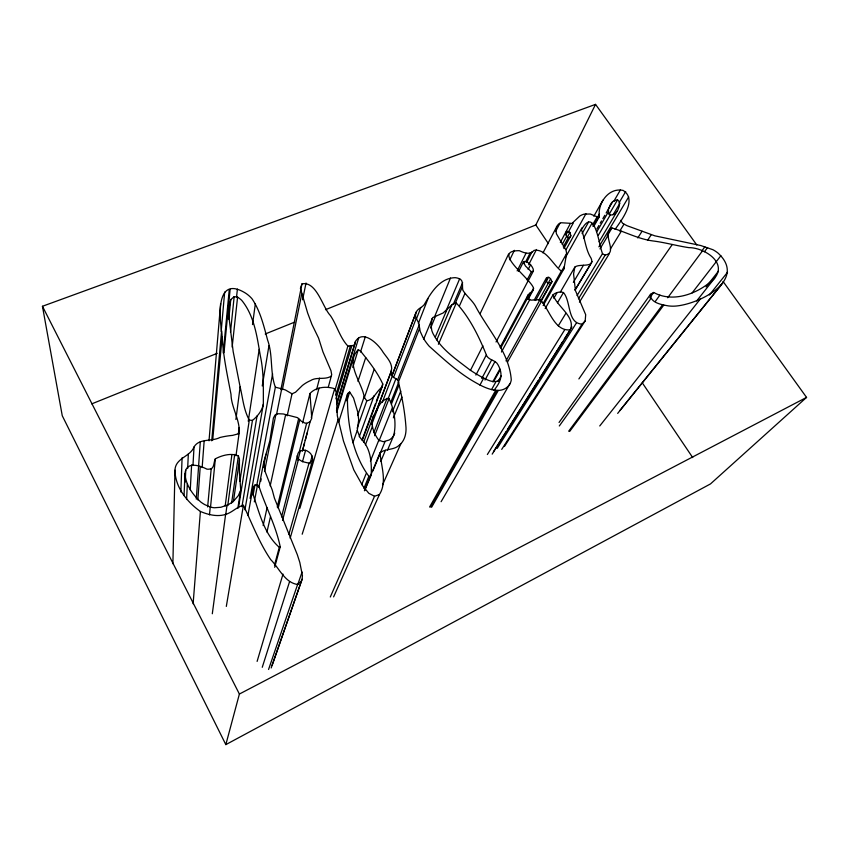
<?xml version="1.0" encoding="UTF-8"?>
<svg xmlns="http://www.w3.org/2000/svg" width="849" height="849" viewBox="0 0 849 849"><rect width="100%" height="100%" fill="white"/><g stroke="black" fill="none" stroke-linecap="round" stroke-linejoin="round"><path stroke-width="1.27" d="M256.685 485.787L275.363 387.208C269.802 372.297 273.145 355.349 267.626 340.141C263.837 326.048 260.346 311.084 252.079 298.869A30.978 26.563 7.7 0 0 245.605 293.17C215.699 274.651 219.18 316.56 221.982 333.869C222.82 354.288 227.171 374.335 231.002 394.329C231.215 407.7 240.638 420.584 239.047 433.616L235.98 455.775M392.079 375.428L416.233 312.061A14.093 11.992 22.3 0 1 419.385 308.516L420.807 307.561A22.021 18.582 20.3 0 0 424.182 304.717C430.899 292.894 439.644 278.058 455.043 277.676A11.324 9.466 23.2 0 1 458.471 278.398C464.297 279.894 461.697 286.092 462.885 290.241C466.642 296.428 472.999 300.79 476.204 307.476C488.631 330.494 509.368 352.77 511.268 379.938A18.009 15.484 28.3 0 1 510.376 382.995L441.098 501.717M172.888 563.736L174.968 470.187C175.403 457.929 190.218 456.836 194.028 446.967C199.133 438.031 211.879 441.82 219.976 437.479A83.043 77.439 3 0 1 232.647 435.367L239.047 433.616M274.683 567.312L280.223 546.883C276.042 526.2 265.886 507.288 259.306 487.368A13.796 12.777 4.7 0 0 257.523 484.991C249.256 483.909 253.978 497.705 255.422 501.717C260.802 517.911 265.96 535.73 279.3 547.329L274.492 565.179M180.858 492.006L182.079 457.802M594.024 225.993L599.267 216.845C597.537 203.516 608.425 187.236 623.102 190.42C637.695 199.409 621.542 220.156 615.09 229.379M184.986 473.604C185.507 484.609 192.691 494.702 200.64 501.897A30.776 28.272 1.9 0 0 205.055 504.762L210.255 507.012A18.413 16.969 0.7 0 0 214.521 507.755L220.846 507.278L228.084 504.784A32.485 29.779 0.8 0 0 234.25 500.348L238.336 495.636L240.723 490.128L239.429 472.171L239.429 458.98L238.367 455.945C231.522 452.655 221.78 455.351 215.349 458.831C213.375 462.365 214.755 469.317 208.971 469.179A10.846 9.859 1.6 0 1 206.891 469.147C199.611 465.337 186.058 461.06 184.986 473.604L184.053 495.593M336.703 403.572L355.466 341.447C362.958 328.977 378.346 344.078 383.026 352.155C386.518 357.174 391.644 362.067 391.686 368.604C390.19 372.605 391.315 377.381 395.921 378.675A5.582 4.914 21.2 0 1 398.266 381.222C401.726 395.634 404.686 410.396 405.843 425.625C406.629 432.64 405.1 440.599 399.263 445.163C393.968 450.448 385.446 448.325 380.002 452.878L364.423 490.573M185.231 482.083L185.74 470.24M380.002 452.878C381.19 466.26 387.293 482.19 379.418 494.553L374.536 496.251L368.869 493.333L362.725 485.883L353.81 469.922L343.474 441.034L337.308 415.777L336.225 392.111L334.655 388.746C326.504 386.008 316.008 386.879 309.959 393.501L311.774 418.186L310.097 421.794L302.35 451.137M187.65 468.552L188.34 453.992M186.589 499.499L187.342 483.75M599.267 216.845L598.258 217.259L590.299 214.022L584.197 214.107A19.538 15.452 28.3 0 0 579.782 216.049L572.003 223.414L561.21 222.746L558.578 224.03L556.498 226.715L555.787 230.175L556.498 233.942L566.028 250.211L566.654 253.448L563.948 268.815L543.169 305.544M310.097 421.794L306.648 423.311L304.547 422.94L301.299 421.2L297.447 417.623L283.279 413.962L278.27 413.739L274.991 415.065L273.389 418.09L269.812 440.907L263.901 461.463L264.846 470.898L272.285 490.138L274.429 498.151L297.309 554.662L299.814 562.452L302.435 575.643L302.085 579.262L271.181 667.961M190.261 489.852L191.619 464.923M192.967 465.485L194.028 446.967M382.75 383.95L382.581 385.531A6.378 5.625 19.8 0 1 381.774 387.377C376.478 391.187 373.656 400.017 366.821 400.77L366.004 399.794A13.701 12.13 20 0 1 364.147 396.706C361.812 382.135 344.705 363.139 358.246 349.746L359.477 350.435A8.564 7.482 17.5 0 1 360.952 351.613C369.103 361.685 377.296 372.159 382.75 383.95L376.34 401.269M196.299 499.159L200.29 441.703M364.667 490.743L371.236 474.856C371.735 463.193 370.843 449.726 362.703 440.599A21.745 19.538 21.1 0 1 359.849 437.118L357.291 430.358L358.692 419.777L357.79 412.158L353.545 398.022L349.671 392.036L348.907 392.503A4.203 3.736 17.8 0 0 347.443 394.297L338.698 422.017M197.849 499.965L200.215 466.961M202.147 467.597L204.142 441.193M193.116 603.766L200.396 511.469C187.13 502.056 175.106 487.241 174.968 470.187M543.148 303.411L561.359 271.096C552.986 264.867 545.971 248.428 534.063 250.37C530.041 255.316 524.141 252.875 519.333 250.688C490.053 250.349 531.357 279.066 533.554 288.289C533.883 292.491 526.2 293.414 527.516 298.095L530.933 300.143L540.091 299.601C549.42 308.919 554.079 331.588 570.348 329.847C575.866 316.815 556.859 306.606 553.06 294.783C555.755 292.406 560.032 291.303 563.471 292.534C571.228 301.533 566.983 323.14 582.032 324.159L585.194 320.869L585.683 314.692L575.41 290.517L573.584 273.919L574.858 267.074C579.665 263.201 595.298 268.454 591.116 258.276C585.63 249.85 585.099 239.004 581.459 229.782C594.99 205.246 598.863 245.244 602.525 253.618A4.287 3.407 29.4 0 0 605.263 254.965C618.698 252.906 600.912 233.963 611.98 227.978C625.554 231.979 638.363 239.004 652.669 240.914C664.905 242.411 676.759 245.839 688.942 247.653C703.29 247.43 727.667 261.991 714.709 278.09L696.658 300.96M209.013 440.811L220.613 303.645M221.165 331.46L224.667 292.056M211.73 440.811L221.557 331.216M212.696 440.132L222.162 336.522M207.634 506.927L211.199 468.807M223.213 352.951L229.241 289.764M224.009 352.611L230.111 289.403M228.795 319.266L230.748 299.591L234.175 296.641L237.582 297.139A26.234 22.498 7.4 0 1 241.71 300.334C254.212 315.552 257.056 336.522 260.261 355.487C263.816 371.448 263.307 387.844 263.349 404.092L244.947 509.814M209.47 514.887L210.255 507.012M210.52 507.214L215.349 458.831M230.493 332.171L234.175 296.641M236.553 297.001L237.402 289.106M232.148 347.103L237.582 297.139M347.443 394.297C347.061 422.314 351.995 453.419 368.869 476.278L370.419 476.087L371.236 474.856M235.895 419.48L240.118 386.879L233.167 351.56L229.092 318.12L228.869 308.283L230.748 299.591M225.187 505.962L231.883 454.724M212.303 613.763L225.611 514.43C232.148 512.541 236.797 506.864 243.419 505.272C252.1 523.578 259.232 542.713 270.714 559.629C279.077 567.928 284.861 582.785 297.617 584.462L301.512 580.918M225.749 514.558L226.98 505.357M227.744 505.633L234.706 454.385M252.503 324.583L255.369 303.592M617.276 211.083L614.856 213.799L612.023 214.903A5.943 4.638 28.4 0 1 610.325 214.839L609.359 213.895A5.89 4.595 28.6 0 1 608.627 212.919L608.436 209.172L610.484 204.386A30.065 23.401 29.6 0 1 612.755 201.563L617.255 199.738L619.176 201.489A3.916 3.046 28.5 0 1 619.6 202.37L619.292 206.116L617.807 210.127L599.076 241.806M238.325 434.019L239.216 427.503M423.545 339.441L432.672 317.6L443.061 313.016L452.867 304.006L456.306 303.029C469.943 317.908 479.314 337.233 486.774 355.975C489.427 360.401 495.88 360.114 498.087 364.943C503.415 374.42 501.037 381.785 493.895 390.37M231.597 503.107L238.367 455.945M233.379 501.727L239.482 460.094M248.248 421.231L259.189 349.374M239.885 481.298L249.309 420.096C243.663 410.003 242.782 397.979 240.118 386.879M237.826 508.307L240.5 491.391M238.527 507.585L252.44 420.414C257.587 416.328 262.129 410.714 263.349 404.092M373.358 416.307C370.228 424.489 373.687 433.606 378.803 440.207L383.334 441.724L389.15 440.026A14.263 12.82 21.4 0 0 393.756 435.41C396.547 423.64 394.35 409.558 389.065 398.712C380.893 398.255 376.829 410.067 373.358 416.307L363.627 442.329M241.933 506.715L257.035 415.989M262.245 385.955L268.963 345.67M226.312 606.419L243.419 505.272M415.564 313.631L415.639 317.176L418.801 323.193L420.17 331.333L422.929 337.382A54.177 45.804 24.9 0 0 429.233 346.275C443.921 359.339 458.513 373.029 475.79 382.687C485.384 388.216 501.992 396.218 509.899 383.992M250.094 498.363L272.603 373.804M714.709 278.09C699.565 293.022 673.766 303.581 653.645 292.449L650.525 294.306C649.888 302.891 662.061 304.791 668.534 305.916A35.722 28.155 32.4 0 0 675.146 306.107C698.419 304.558 747.682 280.393 718.063 253.119A26.425 20.514 33.3 0 0 712.948 249.723L700.754 245.531L654.781 235.82L626.997 225.696L622.71 223.404L620.577 220.305M247.897 515.534L252.853 488.408M253.076 495.179L255.008 484.779M254.307 501.876L257.523 484.991M258.871 487.347L263.901 461.463M260.664 481.489L261.174 478.9M263.455 467.237L265.992 454.279M328.223 387.441L331.683 374.674L330.993 370.737L322.949 351.879L318.587 338.104L311.933 324.392L307.625 312.941L300.419 288.32L301.957 283.906C316.592 280.711 322.811 307.837 330.367 315.51C336.979 325.199 339.759 337.446 347.878 346.042L353.333 345.447L354.68 344.609L355.466 341.447M264.538 471.322L275.914 414.291M280.913 389.574L301.957 283.906M276.509 414.662L281.709 388.8L285.37 389.946L292.024 393.809L295.548 392.206L302.414 385.446A38.566 34.576 15.7 0 1 310.501 380.607C316.932 376.447 325.316 380.299 331.418 376.001M282.377 389.638L301.777 293.669M302.584 299.793L306.022 283.025M270.194 485.798L285.635 414.641M287.185 415.819L292.024 393.809M263.148 525.563L267.117 507.543M266.926 532.068L270.491 516.723M281.55 516.829L298.031 453.345A5.561 5.083 13 0 1 298.572 452.57C301.077 449.588 305.746 449.323 308.643 451.88A10.559 9.668 13 0 1 310.967 454.13L312.347 456.73L312.697 460.02L290.146 538.202M277.252 507.055L298.689 418.44M432.045 318.608L431.08 324.849L431.706 330.091A21.023 17.903 24 0 0 433.945 335.259C441.989 350 456.497 359.456 469.391 369.548A115.74 95.449 27.3 0 0 482.253 377.338C487.464 380.034 495.657 384.586 500.39 378.845M278.175 508.201L299.782 419.788M302.573 422.94L309.959 393.501M299.071 452.602L306.648 423.311M297.946 460.137L300.281 451.159M282.537 520.479L298.54 459.044L297.957 458.248A4.818 4.404 12.9 0 1 297.437 457.059L297.224 455.68M316.571 389.68L319.574 378.145M302.531 450.639L304.558 442.987M305.226 440.44L307.242 432.778M311.286 417.475L319.033 388.131M723.072 281.475L806.55 397.396L710.475 483.93L225.834 744.626L239.386 694.047L42.45 306.277L595.542 104.374L696.796 244.979M302.499 461.686L305.587 450.246M288.893 534.254L309.015 463.172L312.581 460.466M309.97 463.681L312.145 456.051M299.877 508.307L334.655 388.746M334.867 390.604L347.878 346.042M335.811 395.156L350.372 345.946M257.109 661.403L283.004 574.073M336.024 398.807L351.826 345.808M336.735 403.975L354.68 344.609M336.459 410.789L358.819 337.552M336.798 412.094L353.057 359.085M352.749 367.458L358.246 349.746M302.191 534.212L338.199 419.236M360.496 352.027L365.272 336.883M346.859 400.877L349.671 392.036M262.256 667.293L289.562 581.661M357.96 381.35L365.717 357.578M268.571 669.458L297.617 584.462M297.776 584.547L302.064 572.024M357.652 415.501L364.147 396.706M364.179 398.16L374.165 369.357M272.083 665.372L302.085 579.262M357.164 428.161L366.821 400.77M352.897 442.753L357.291 430.358M359.233 436.715L374.08 395.751M362.162 439.633L375.428 403.742M362.279 440.482L382.39 386.199M376.181 411.224L391.527 370.419M376.213 411.468L391.06 371.979M371.66 424.638L378.155 407.403M365.42 444.823L372.435 426.336M392.238 375.194L416.233 312.061M382.337 402.246L392.227 376.256M393.586 377.359L416.212 318.375M416.541 318.672L420.807 307.561M373.772 432.767L387.133 398.202M388.258 398.404L395.921 378.675M374.632 435.707L389.065 398.712M418.345 323.448L427.981 298.742M397.47 380.278L419.151 324.987M398.075 382.878L419.512 328.595M390.933 401.927L398.69 382.305M391.4 404.135L398.754 385.658M370.419 461.092L378.803 440.207M378.962 441.066L392.291 407.913M361.695 484.683L366.131 473.657M392.344 411.892L400.76 391.113M363.86 488.472L368.869 476.278M434.444 317.102L450.469 278.069M393.374 417.835L401.917 397.056M430.634 328.032L435.643 315.849M372.86 471.004L385.032 441.607M380.808 461.283L385.435 450.299M445.693 311.721L459.627 278.865M435.325 336.989L446.68 310.267M387.505 450.108L394.743 433.086M436.821 339.887L451.901 304.738M453.228 304.441L462.631 282.632M455.053 303.772L462.418 286.76M438.381 344.291L456.306 303.029M330.293 596.996L374.536 496.251M459.638 305.491L464.965 293.436M382.581 484.821L400.834 443.804M333.604 596.889L379.418 494.553M480.12 313.663L508.615 253.989M509.803 259.815L514.388 250.317M325.485 309.705L535.825 224.964L595.542 104.374M517.168 270.905L526.062 253.172M518.675 271.34L523.43 261.885C527.484 260.463 531.442 265.005 532.97 268.507A8.458 6.919 26.5 0 1 533.405 270.98L527.898 281.497M523.663 263.657L524.862 261.29M470.388 370.514L482.901 345.808M525.86 261.407L530.052 253.129M552.03 281.688C542.723 287.705 546.607 269.101 552.03 281.688L541.089 301.257M526.677 262.33L532.047 251.76M528.64 264.782L536.483 249.5M528.163 269.441L530.583 264.739M475.896 375.078L486.233 355.158M527.08 280.043L531.378 271.807L533.405 270.98M496.06 341.977L528.036 280.934M542.978 252.896L555.883 228.296M555.724 231.215L560.032 223.043M481.776 378.516L491.677 359.891M479.929 385.106L483.675 378.102M500.093 347.326L528.12 294.911M504.38 340.852L505.633 338.518M526.9 298.848L530.02 293.011M500.751 348.005L527.516 298.095M528.556 297.596L529.808 295.272M531.06 292.947L533.554 288.289M528.099 299.474L533.098 290.188M485.012 380.055L495.02 361.483M560.351 242.421L570.337 223.531M501.451 352.017L529.638 299.909M565.922 234.961L567.811 231.469L569.923 232.414L570.878 235.746L563.863 248.502M568.374 232.032L573.404 222.767M562.24 244.395L566.654 236.277L565.816 234.069A5.529 4.404 27.5 0 1 565.805 232.753L566.4 231.628L567.811 231.469M567.376 237.073L569.923 232.414M534.35 299.877L546.395 277.899M563.28 246.857L568.352 237.593L569.69 237.412L570.878 235.746M535.602 300.472L546.469 280.711M546.491 280.966L548.401 277.496M492.781 381.827L499.828 369.092M566.092 249.606L585.948 213.736M548.061 283.396L550.63 278.78M493.651 381.604L500.072 370.047M538.903 300.143L548.55 282.759M506.004 360.899L540.091 299.601M558.918 267.339L566.654 253.448M540.633 301.299L550.895 282.897M491.571 389.595L496.06 381.551M565.338 257.64L582.053 227.723M507.426 362.215L541.662 301.034M498.034 381.519L501.26 375.789M582.096 233.613L588.601 222.056M561.592 271.255L564.192 266.66M593.844 216.219L602.97 200.088M429.594 507.044L495.763 390.232M583.539 238.102L591.997 223.213M430.719 507.108L497.153 390.328M592.549 224.847L597.155 216.782M431.663 507.182L498.331 390.434M545.164 308.601L553.06 294.783M597.399 217.567L599.362 214.128M592.984 226.471L598.258 217.259M553.813 298.307L557.103 292.587M560.329 292.141L574.858 267.074M596.889 228.943L598.874 225.516M600.19 223.234L601.516 220.952M602.843 218.671L604.828 215.253M606.144 212.972L612.755 201.563M613.753 201.393L620.396 189.953M596.889 231.639L608.234 212.154M557.453 302.828L563.471 292.534M608.935 214.595L617.616 199.748M598.258 235.417L610.325 214.839M618.985 202.922L625.702 191.513M613.074 214.808L619.791 203.431M573.351 282.367L583.443 265.27M598.895 246.836L628.684 196.904M607.215 235.937L611.98 227.978M575.07 289.923L592.071 261.566M575.102 290.061L590.702 264.028M599.988 248.906L608.171 235.258M558.302 325.814L565.869 313.334M577.055 295.558L602.525 253.618M578.445 298.774L605.263 254.965M619.802 231.034L623.951 224.253M610.293 249.182L621.33 231.215M579.442 302.138L609.242 253.809M487.368 454.502L564.479 330.144M493.46 451.742L506.078 431.674M507.479 429.445L538.298 380.394M539.709 378.166L562.823 341.383M564.224 339.154L571.929 326.897M492.176 454.13L570.348 329.847M497.227 448.346L576.397 323.002M501.727 449.376L582.032 324.159M637.779 237.922L642.067 231.257M504.412 446.51L585.194 320.869M647.702 240.129L651.332 234.6M578.88 378.93L672.281 244.523M559.056 422.462L650.525 294.306M649.814 297.808L653.645 292.449M559.3 425.975L650.981 298.423M655.237 301.522L659.896 295.123M701.741 251.06L704.882 246.815M568.66 431.239L662.549 304.844M667.685 297.766L702.452 250.933M569.668 431.43L663.78 305.099M704.426 251.771L707.588 247.537M563.948 268.815L561.359 271.096M692.179 292.841L720.875 255.708M706.081 286.877L718.35 271.287M599.744 425.965L700.383 298.933M709.361 294.974L727.497 272.327M620.035 410.311L723.475 281.995M617.679 413.399L721.629 284.489M239.386 694.047L806.55 397.396M279.3 547.329L280.223 546.883M91.777 403.859L217.248 353.311M265.217 333.986L294.741 322.089M225.611 514.43C217.206 517.02 208.26 514.77 200.396 511.469M252.44 420.414L249.309 420.096M309.015 463.172L302.764 461.707A18.784 17.107 14 0 1 298.551 459.044M281.709 388.8L275.363 387.208M568.352 237.593L566.654 236.277M531.378 271.807L525.382 265.907L523.43 261.885M535.825 224.964L548.401 243.621M642.385 382.973L692.71 457.59M225.834 744.626L62.264 415.745L42.45 306.277"/></g></svg>
